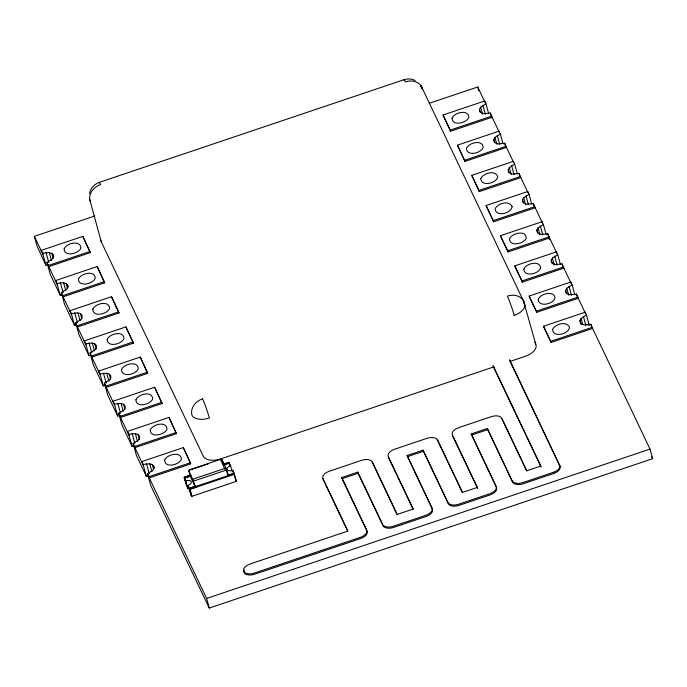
<?xml version="1.0" encoding="UTF-8"?>
<svg xmlns="http://www.w3.org/2000/svg" width="687" height="687" viewBox="0 0 687 687"><rect width="100%" height="100%" fill="white"/><g stroke="black" fill="none" stroke-linecap="round" stroke-linejoin="round"><path stroke-width="1.03" d="M220.347 459.225L225.491 470.346L195.014 480.617A1.468 0.824 -15.4 0 1 193.27 480.333L188.959 471.282A1.468 0.824 -15.4 0 1 189.337 470.389M512.098 206.761C511.085 213.743 495.267 217.238 495.155 208.685C497.852 203.18 509.402 199.951 512.116 206.693M524.37 303.474L523.417 300.88M89.439 193.502C90.547 188.393 94.342 184.116 99.263 182.364L404.085 79.666L407.829 78.936L411.625 79.194L415.223 80.439M492.132 117.254L490.363 113.046L483.725 113.716L481.175 112.84L479.689 111.294L479.492 109.31L480.617 107.189L485.967 103.823L484.627 100.998L443.063 115.004L450.56 131.26L492.132 117.254L498.856 131.397M506.482 147.43L504.722 143.222L498.084 143.892L495.533 143.016L494.047 141.462L493.85 139.478L494.975 137.366L500.325 133.991L498.985 131.174L457.422 145.18L464.919 161.436L506.482 147.43L513.215 161.574M520.84 177.607L519.071 173.399L512.442 174.069L509.891 173.193L508.406 171.638L508.208 169.655L509.333 167.542L514.683 164.167L513.344 161.351L471.78 175.357L479.277 191.613L520.84 177.607L528.02 192.695L527.702 191.527L486.13 205.525L486.456 206.701L493.635 221.781L535.199 207.783L542.378 222.871L542.052 221.703L500.488 235.701L500.814 236.869L507.994 251.957L549.557 237.96L556.736 253.039L556.41 251.871L514.846 265.878L515.164 267.045L522.343 282.134L563.915 268.128L571.095 283.216L570.768 282.048L529.205 296.054L529.522 297.222L536.702 312.31L578.265 298.304L585.444 313.392L585.126 312.224L543.563 326.231L543.881 327.398L551.06 342.487L592.623 328.48L650.005 449.075L652.65 458.693L209.277 608.064L150.779 485.606L147.49 473.652L152.84 470.286L153.965 468.165L153.768 466.181L152.282 464.635L149.732 463.759L143.102 464.421L141.754 461.604L183.326 447.598L190.823 463.854L149.259 477.86L147.49 473.652M535.199 207.783L533.43 203.575L526.792 204.245L524.25 203.361L522.764 201.815L522.567 199.831L523.692 197.719L529.042 194.344L527.702 191.527M549.557 237.96L547.788 233.752L541.15 234.422L538.599 233.537L537.114 231.991L536.925 230.008L538.05 227.895L543.4 224.52L542.052 221.703M563.915 268.128L562.146 263.928L555.508 264.589L552.958 263.714L551.472 262.168L551.283 260.184L552.408 258.063L557.758 254.697L556.41 251.871M578.265 298.304L576.505 294.105L569.866 294.766L567.316 293.89L565.83 292.344L565.633 290.361L566.758 288.239L572.108 284.873L570.768 282.048M592.623 328.48L590.863 324.273L584.225 324.942L581.674 324.066L580.189 322.512L579.991 320.537L581.116 318.416L586.466 315.05L585.126 312.224M46.991 262.425L52.341 259.059L53.466 256.938L53.268 254.954L51.783 253.409L49.241 252.533L42.603 253.194L41.254 250.377L82.826 236.371L90.323 252.627L48.76 266.633L46.991 262.425L50.28 274.379L60.25 295.324L61.95 294.955M61.349 292.602L66.699 289.236L67.824 287.114L67.627 285.131L66.141 283.585L63.59 282.709L56.961 283.37L55.613 280.554L97.185 266.547L104.682 282.804L63.118 296.81L61.349 292.602L64.638 304.556L74.608 325.501L76.309 325.131M75.707 322.778L81.057 319.403L82.182 317.291L81.985 315.307L80.499 313.761L77.949 312.877L71.311 313.547L69.971 310.73L111.534 296.724L119.04 312.98L77.476 326.986L75.707 322.778L78.996 334.732L88.966 355.677L90.667 355.308M90.066 352.955L95.416 349.58L96.541 347.467L96.343 345.484L94.858 343.929L92.307 343.053L85.669 343.723L84.329 340.907L125.893 326.9L133.398 343.157L91.826 357.154L90.066 352.955L93.355 364.909L103.316 385.854L105.875 385.295M104.415 383.131L109.765 379.756L110.89 377.644L110.701 375.66L109.216 374.106L106.665 373.23L100.027 373.9L98.688 371.074L140.251 357.077L147.748 373.333L106.184 387.331L104.415 383.131L107.713 395.077L117.675 416.021L120.234 415.472M118.774 413.299L124.124 409.933L125.249 407.812L125.06 405.837L123.574 404.282L121.024 403.406L114.385 404.076L113.046 401.251L154.609 387.245L162.106 403.501L120.543 417.507L118.774 413.299L122.071 425.253L132.033 446.198L134.592 445.648M133.132 443.476L138.482 440.109L139.607 437.988L139.409 436.005L137.924 434.459L135.373 433.583L128.744 434.244L127.396 431.427L168.968 417.421L176.465 433.677L134.901 447.684L133.132 443.476L136.421 455.429L146.391 476.374L148.95 475.816M47.601 264.778L45.892 265.148L44.5 262.219L36.995 245.963L34.35 236.345L94.883 215.958M429.298 103.29L477.723 86.974L484.953 102.165L484.627 100.998M48.434 265.465L90.006 251.459M443.063 115.004L450.243 130.092L491.806 116.086M62.792 295.642L104.355 281.636M457.422 145.18L464.601 160.269L506.164 146.262M77.15 325.818L118.714 311.812M471.78 175.357L478.951 190.445L520.523 176.439M91.508 355.986L133.072 341.989M486.13 205.525L493.309 220.613L534.881 206.615M105.867 386.163L147.43 372.165M500.488 235.701L507.667 250.789L549.231 236.792M120.225 416.339L161.788 402.333M514.846 265.878L522.026 280.966L563.589 266.96M134.575 446.516L176.147 432.509M529.205 296.054L536.384 311.142L577.947 297.136M148.933 476.692L190.497 462.686M543.563 326.231L550.742 341.319L592.306 327.313M493.953 366.849L220.639 458.933A14.667 8.27 -15.4 0 1 203.189 456.065L101.255 241.815L89.533 198.809M510.209 361.371L525.452 356.235A14.667 8.27 -15.4 0 0 535.714 344.024L523.726 301.653M195.649 486.336L195.589 486.121A1.468 0.824 -15.4 0 1 194.747 485.709L190.436 476.658L188.959 471.282A1.468 1.202 -25.4 0 1 190.024 469.642L220.501 459.371A1.468 1.202 -25.4 0 1 222.21 460.075L226.521 469.127L227.998 474.502A1.468 0.824 -15.4 0 1 227.732 475.292L227.801 475.524A1.468 0.824 -15.4 0 1 227.036 475.954L196.551 486.207A1.468 0.824 -15.4 0 1 195.649 486.336L189.552 488.414L191.913 496.323L236.251 481.389L234.104 473.145L232.738 470.277A4.397 2.482 -15.4 0 1 227.234 469.513A4.397 2.482 -15.4 0 1 230.592 465.76L229.226 462.883L223.764 464.73M191.003 469.719L208.273 463.897M184.245 477.242L186.606 485.159L184.245 477.242L190.29 475.206M223.541 464.008L228.582 462.308L229.561 465.219M184.863 477.19L190.685 475.224L184.863 477.19L185.232 477.963M188.822 488.045A4.397 2.482 -15.4 0 0 187.757 488.363L184.331 478.015L190.703 475.859M184.674 478.152L190.763 476.074M223.928 464.927L227.998 463.553M194.747 485.709L193.27 480.333A1.468 1.202 -25.4 0 1 194.327 478.693L224.812 468.431A1.468 1.202 -25.4 0 1 226.521 469.127A1.468 0.824 -15.4 0 1 225.491 470.346M184.331 478.015L185.696 480.883A4.397 2.482 -15.4 0 1 191.209 481.647A4.397 2.482 -15.4 0 1 187.852 485.4L189.217 488.268L195.589 486.121M227.732 475.292L234.104 473.145M227.801 475.524L233.889 473.472L234.327 474.382L189.99 489.316L189.552 488.414M407.082 455.533L432.346 509.119A8.802 4.964 -15.4 0 1 426.189 516.444L393.514 527.453A8.802 4.964 -15.4 0 1 383.045 525.727L358.107 473.309L342.066 478.719L341.748 477.551L357.79 472.141L382.728 524.559A8.802 4.964 -15.4 0 0 393.196 526.285L425.863 515.276A8.802 4.964 -15.4 0 0 432.02 507.951L407.082 455.533L423.132 450.131L448.388 503.708A8.802 4.964 -15.4 0 0 458.856 505.434L490.312 494.838A8.802 4.964 -15.4 0 0 496.469 487.512L471.205 433.935L487.392 428.482L512.648 482.059A8.802 4.964 -15.4 0 0 523.116 483.785L553.791 473.455A8.802 4.964 -15.4 0 0 559.957 466.129L509.556 359.705M407.408 456.7L423.45 451.299L448.388 503.708M471.531 435.103L487.71 429.65L512.648 482.059M559.63 464.953A8.802 4.964 -15.4 0 1 553.473 472.287L522.798 482.618A8.802 4.964 -15.4 0 1 512.33 480.891M147.808 474.82L206.632 598.454L650.005 449.075M524.052 302.538L524.662 304.401M420.933 86.382L422.522 88.889A14.667 12.057 -25.4 0 0 405.45 81.873A14.667 1.202 71.4 0 0 403.853 79.967M420.83 85.849L422.522 88.889A14.667 8.27 -15.4 0 0 421.689 87.653M420.805 85.531L422.522 88.889L421.002 85.626M420.865 85.454L422.522 88.889M651.731 456.761L652.65 458.693M588.364 324.066L589.06 325.535M421.217 86.03L523.151 300.271M534.795 342.1L535.714 344.024M509.874 360.873L559.957 466.129M492.948 365.347L540.849 466.035L526.8 470.767L501.862 418.349A8.802 4.964 -15.4 0 0 491.394 416.623L458.59 427.683A8.802 4.964 -15.4 0 0 452.432 435.008A8.802 4.964 -15.4 0 0 452.75 436.176L477.688 488.586M493.266 366.514L541.176 467.203M526.671 470.981L502.188 419.517A8.802 4.964 -15.4 0 0 501.347 418.443M471.205 433.935L496.143 486.344A8.802 4.964 -15.4 0 1 489.986 493.67L458.538 504.267A8.802 4.964 -15.4 0 1 448.07 502.541M452.432 435.008L477.362 487.418L462.54 492.416L437.602 439.998A8.802 4.964 -15.4 0 0 427.134 438.28L394.467 449.281A8.802 4.964 -15.4 0 0 388.31 456.615L413.248 509.024L397.198 514.434L372.26 462.016A8.802 4.964 -15.4 0 0 361.791 460.29L329.125 471.299A8.802 4.964 -15.4 0 0 322.967 478.624L347.905 531.042L249.948 564.044A8.802 4.964 -15.4 0 0 243.782 571.369A8.802 4.964 -15.4 0 0 254.25 573.095L360.52 537.294A8.802 4.964 -15.4 0 0 366.686 529.96L341.748 477.551M462.411 492.631L437.928 441.174A8.802 4.964 -15.4 0 0 437.087 440.092M413.11 509.239L388.627 457.782A8.802 4.964 -15.4 0 1 388.353 456.512M397.069 514.649L372.26 462.016M342.521 479.672L367.004 531.137A8.802 4.964 -15.4 0 1 360.847 538.462L254.576 574.263A8.802 4.964 -15.4 0 1 244.143 569.901M347.768 531.257L323.285 479.792A8.802 4.964 -15.4 0 1 323.01 478.53M235.255 478.71L236.165 480.625M236.251 481.389L233.889 473.472M226.281 470.878L227.998 474.502M90.323 252.627L82.826 236.371M104.682 282.804L97.185 266.547M119.04 312.98L111.534 296.724M133.398 343.157L125.893 326.9M147.748 373.333L140.251 357.077M162.106 403.501L154.609 387.245M176.465 433.677L168.968 417.421M190.376 462.909L183.326 447.598M197.942 485.761L198.225 486.362L190.471 488.981L190.11 488.225M34.35 236.345L42.92 254.362L45.892 265.148M47.317 263.593L57.279 284.538M61.667 293.77L71.637 314.715M76.025 323.946L85.995 344.891M90.383 354.123L100.354 375.068M104.742 384.299L114.703 405.244M119.1 414.467L129.062 435.421M133.458 444.644L143.42 465.588M590.863 324.273L591.404 326.265M586.466 315.05L589.214 325.003M583.392 316.492L585.856 325.458M576.505 294.105L577.595 298.081M572.108 284.873L574.856 294.835M581.116 318.416L582.765 324.393M579.991 320.537L581.09 324.513M569.034 286.316L571.507 295.281M562.146 263.928L563.246 267.913M557.758 254.697L560.498 264.658M566.758 288.239L568.681 295.212M565.633 290.361L566.457 293.349M554.675 256.139L557.148 265.105M547.788 233.752L549.437 239.729M543.4 224.52L546.139 234.482M552.408 258.063L554.323 265.036M551.283 260.184L552.099 263.173M540.317 225.963L542.79 234.928M533.43 203.575L534.529 207.56M529.042 194.344L531.781 204.305M538.05 227.895L539.965 234.86M536.925 230.008L537.749 232.996M525.967 195.786L528.432 204.752M519.071 173.399L519.896 176.387M514.683 164.167L517.431 174.129M523.692 197.719L525.607 204.692M513.344 161.351L513.661 162.518M522.567 199.831L523.391 202.82M511.609 165.61L514.074 174.575M504.722 143.222L505.538 146.211M500.325 133.991L503.073 143.952M509.333 167.542L511.257 174.515M498.985 131.174L499.303 132.342M508.208 169.655L509.033 172.643M497.251 135.442L499.724 144.399M490.363 113.046L491.729 118.027M485.967 103.823L488.715 113.776M494.975 137.366L496.899 144.339M550.742 341.319L551.06 342.487M493.85 139.478L494.674 142.467M482.892 105.266L485.366 114.231M477.723 86.974L478.779 90.821M480.617 107.189L482.54 114.162M536.384 311.142L536.702 312.31M479.492 109.31L480.316 112.299M522.026 280.966L522.343 282.134M507.667 250.789L507.994 251.957M493.309 220.613L493.635 221.781M478.951 190.445L479.277 191.613M553.473 472.287L553.791 473.455M464.601 160.269L464.919 161.436M450.243 130.092L450.56 131.26M487.392 428.482L487.71 429.65M423.132 450.131L423.45 451.299M357.79 472.141L358.107 473.309M232.738 470.277L233.511 473.077M230.592 465.76L232.137 471.368M229.226 462.883L229.999 465.692M223.198 463.656L222.21 460.075A1.468 0.824 -15.4 0 0 220.836 459.689M189.99 489.316L191.913 496.323M189.217 488.268L191.278 495.748L187.852 485.4M185.696 480.883L187.757 488.363M206.632 598.454L209.277 608.064M153.768 466.181L154.317 468.173M152.282 464.635L153.656 469.616M149.732 463.759L151.93 471.72M146.511 463.682L149.251 473.644M137.924 434.459L139.298 439.44M135.373 433.583L137.572 441.552M143.102 464.421L146.391 476.374M141.754 461.604L142.08 462.772M132.153 433.506L134.892 443.467M123.574 404.282L124.94 409.263M121.024 403.406L123.213 411.376M128.744 434.244L132.033 446.198M127.396 431.427L127.722 432.595M117.795 403.329L120.534 413.291M109.216 374.106L110.581 379.087M106.665 373.23L108.855 381.199M114.385 404.076L117.675 416.021M113.046 401.251L113.364 402.419M103.436 373.153L106.184 383.114M94.858 343.929L96.232 348.91M92.307 343.053L94.505 351.023M100.027 373.9L103.316 385.854M98.688 371.074L99.005 372.242M89.078 342.985L91.826 352.938M80.499 313.761L81.873 318.742M77.949 312.877L80.147 320.846M85.669 343.723L88.966 355.677M84.329 340.907L84.647 342.074M67.627 285.131L68.176 287.123M74.728 312.808L77.468 322.77M66.141 283.585L67.515 288.566M63.59 282.709L65.789 290.67M71.311 313.547L74.608 325.501M69.971 310.73L70.297 311.898M53.268 254.954L53.818 256.947M60.37 282.632L63.11 292.593M51.783 253.409L53.157 258.389M49.241 252.533L51.431 260.502M56.961 283.37L60.25 295.324M55.613 280.554L55.939 281.722M46.012 252.455L48.751 262.417M42.603 253.194L42.92 254.362M41.254 250.377L41.581 251.545M189.921 469.822L189.99 470.054A1.468 0.824 -15.4 0 0 189.638 470.209M99.031 182.656A14.667 1.202 71.4 0 1 100.628 184.571A14.667 12.057 -25.4 0 0 89.997 200.922M101.255 241.815A14.667 8.27 -15.4 0 1 100.809 240.021M190.436 476.658A1.468 0.824 -15.4 0 1 190.591 475.979M64.14 248.866C64.089 257.204 78.601 253.941 80.877 248.084C80.783 239.815 66.502 242.966 64.14 248.866M78.498 279.042C78.447 287.381 92.96 284.117 95.235 278.261C95.132 269.991 80.86 273.143 78.498 279.042M92.848 309.219C92.805 317.557 107.318 314.294 109.585 308.437C109.491 300.167 95.218 303.319 92.848 309.219M107.206 339.395C107.163 347.734 121.668 344.462 123.943 338.605C123.995 330.275 109.482 333.538 107.206 339.395M121.565 369.572C121.513 377.91 136.026 374.638 138.302 368.782C138.19 360.529 123.883 363.715 121.565 369.572M135.923 399.748C135.871 408.087 150.384 404.815 152.66 398.958C152.566 390.697 138.285 393.84 135.923 399.748M150.281 429.916C150.23 438.254 164.743 434.991 167.018 429.135C166.924 420.865 152.643 424.016 150.281 429.916M164.64 460.092C164.734 468.422 179.006 465.176 181.377 459.311C181.274 451.041 167.001 454.193 164.64 460.092M452.089 118.164C452.098 126.408 466.525 123.291 468.826 117.374C468.732 109.113 454.451 112.264 452.089 118.164M466.447 148.34C466.542 156.602 480.814 153.45 483.184 147.55C483.081 139.289 468.809 142.441 466.447 148.34M480.797 178.517C480.909 187.062 496.727 183.566 497.749 176.585C495.224 169.723 483.493 172.952 480.797 178.517M509.514 238.861C509.608 247.131 523.889 243.979 526.251 238.08C526.156 229.81 511.884 232.962 509.514 238.861M523.872 269.038C523.966 277.308 538.239 274.156 540.609 268.256C540.514 259.987 526.233 263.138 523.872 269.038M538.23 299.214C538.325 307.484 552.597 304.332 554.967 298.433C554.873 290.163 540.592 293.315 538.23 299.214M552.588 329.391C552.7 337.961 568.604 334.432 569.54 327.39C566.835 320.666 555.319 323.783 552.588 329.391M514.185 315.35A14.667 8.27 -15.4 0 0 524.456 303.139A14.667 12.057 -25.4 0 0 507.384 296.123A14.667 1.202 71.4 0 1 514.185 315.35M202.562 398.812A14.667 12.057 -25.4 0 0 191.922 415.171A14.667 8.27 -15.4 0 0 209.372 418.04A14.667 1.202 71.4 0 0 202.562 398.812"/></g></svg>
